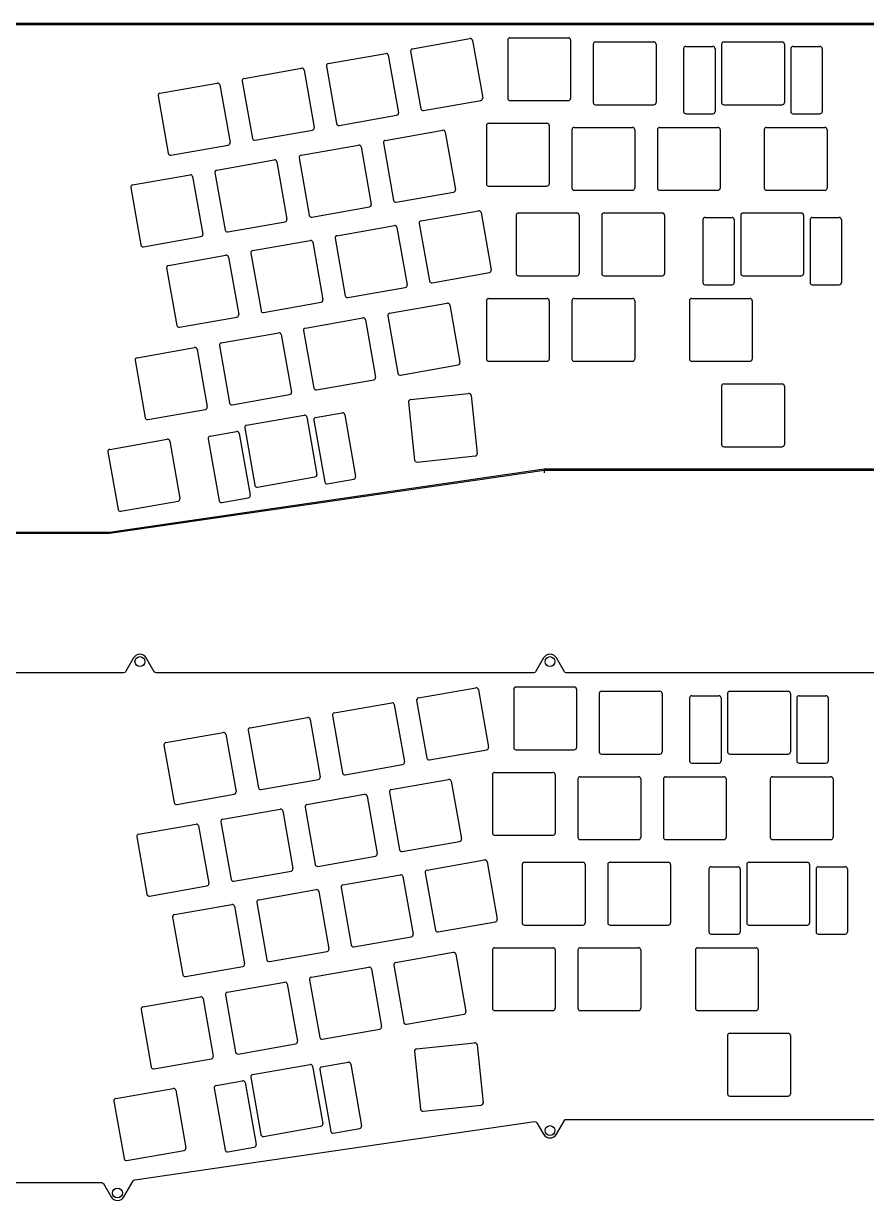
# Model space of a CAD drawing. Header units: millimetres. Extents: x 46 to 4458, y 59 to 1499.
# Drawn here: x 239.1 to 426.9, y 59.4 to 321.6 of the extents above; entities that cross this region are included whole.
import ezdxf

# ---------------------------------------------------------------- set-up
doc = ezdxf.new("R2010")
doc.units = ezdxf.units.MM
doc.layers.add('BLACK', color=7, linetype='Continuous')

msp = doc.modelspace()

# ---------------------------------------------------------------- linework, layer by layer
for p, q in [((49.19786, 321.44827), (506.39786, 321.44827)), ((325.77199, 316.03421), (338.57449, 318.29164)), ((339.15372, 317.88606), (341.41114, 305.08356)), ((346.99786, 317.989), (346.99786, 304.989)), ((347.49786, 318.489), (360.49786, 318.489)), ((360.99786, 317.989), (360.99786, 304.989)), ((366.54786, 317.5365), (379.54786, 317.5365)), ((395.12286, 317.5365), (408.12286, 317.5365)), ((307.0114, 312.72621), (319.8139, 314.98364)), ((325.36641, 315.45498), (327.62383, 302.65248)), ((366.04786, 317.0365), (366.04786, 304.0365)), ((380.04786, 317.0365), (380.04786, 304.0365)), ((386.18486, 316.0365), (386.18486, 302.0365)), ((386.68486, 316.5365), (392.68486, 316.5365)), ((393.18486, 316.0365), (393.18486, 302.0365)), ((394.62286, 317.0365), (394.62286, 304.0365)), ((408.62286, 317.0365), (408.62286, 304.0365)), ((410.06086, 316.0365), (410.06086, 302.0365)), ((410.56086, 316.5365), (416.56086, 316.5365)), ((417.06086, 316.0365), (417.06086, 302.0365)), ((306.60582, 312.14699), (308.86325, 299.34449)), ((320.39313, 314.57806), (322.65056, 301.77556)), ((288.25081, 309.41822), (301.05331, 311.67564)), ((301.63254, 311.27006), (303.88997, 298.46756)), ((269.49022, 306.11022), (282.29273, 308.36764)), ((282.87195, 307.96207), (285.12938, 295.15956)), ((287.84523, 308.83899), (290.10266, 296.03649)), ((269.08465, 305.53099), (271.34207, 292.72849)), ((328.20306, 302.2469), (341.00556, 304.50433)), ((347.49786, 304.489), (360.49786, 304.489)), ((366.54786, 303.5365), (379.54786, 303.5365)), ((395.12286, 303.5365), (408.12286, 303.5365)), ((309.44247, 298.93891), (322.24498, 301.19633)), ((342.73536, 299.439), (355.73536, 299.439)), ((386.68486, 301.5365), (392.68486, 301.5365)), ((410.56086, 301.5365), (416.56086, 301.5365)), ((290.68189, 295.63091), (303.48439, 297.88833)), ((319.69969, 295.61963), (332.50219, 297.87705)), ((333.08142, 297.47147), (335.33885, 284.66897)), ((342.23536, 298.939), (342.23536, 285.939)), ((356.23536, 298.939), (356.23536, 285.939)), ((361.28536, 297.9865), (361.28536, 284.9865)), ((361.78536, 298.4865), (374.78536, 298.4865)), ((375.28536, 297.9865), (375.28536, 284.9865)), ((380.33536, 297.9865), (380.33536, 284.9865)), ((380.83536, 298.4865), (393.83536, 298.4865)), ((394.33536, 297.9865), (394.33536, 284.9865)), ((404.14786, 297.9865), (404.14786, 284.9865)), ((404.64786, 298.4865), (417.64786, 298.4865)), ((418.14786, 297.9865), (418.14786, 284.9865)), ((271.9213, 292.32291), (284.7238, 294.58034)), ((300.9391, 292.31163), (313.74161, 294.56905)), ((314.32083, 294.16347), (316.57826, 281.36097)), ((319.29411, 295.0404), (321.55154, 282.2379)), ((282.17852, 289.00363), (294.98102, 291.26106)), ((300.53352, 291.7324), (302.79095, 278.9299)), ((295.56025, 290.85548), (297.81767, 278.05298)), ((263.41793, 285.69563), (276.22043, 287.95306)), ((276.79966, 287.54748), (279.05708, 274.74498)), ((281.77294, 288.4244), (284.03036, 275.6219)), ((263.01235, 285.1164), (265.26978, 272.3139)), ((322.13077, 281.83232), (334.93327, 284.08974)), ((342.73536, 285.439), (355.73536, 285.439)), ((361.78536, 284.4865), (374.78536, 284.4865)), ((380.83536, 284.4865), (393.83536, 284.4865)), ((404.64786, 284.4865), (417.64786, 284.4865)), ((303.37018, 278.52432), (316.17268, 280.78175)), ((327.69784, 277.68604), (340.50034, 279.94346)), ((341.07957, 279.53788), (343.33699, 266.73538)), ((348.90286, 278.9365), (348.90286, 265.9365)), ((349.40286, 279.4365), (362.40286, 279.4365)), ((362.90286, 278.9365), (362.90286, 265.9365)), ((367.95286, 278.9365), (367.95286, 265.9365)), ((368.45286, 279.4365), (381.45286, 279.4365)), ((381.95286, 278.9365), (381.95286, 265.9365)), ((390.97111, 278.4365), (396.97111, 278.4365)), ((398.90911, 278.9365), (398.90911, 265.9365)), ((399.40911, 279.4365), (412.40911, 279.4365)), ((412.90911, 278.9365), (412.90911, 265.9365)), ((414.84711, 278.4365), (420.84711, 278.4365)), ((284.60959, 275.21632), (297.41209, 277.47375)), ((308.93725, 274.37804), (321.73975, 276.63547)), ((322.31898, 276.22989), (324.5764, 263.42739)), ((327.29226, 277.10681), (329.54968, 264.30431)), ((390.47111, 277.9365), (390.47111, 263.9365)), ((397.47111, 277.9365), (397.47111, 263.9365)), ((414.34711, 277.9365), (414.34711, 263.9365)), ((421.34711, 277.9365), (421.34711, 263.9365)), ((265.849, 271.90832), (278.6515, 274.16575)), ((290.17666, 271.07004), (302.97916, 273.32747)), ((303.55839, 272.92189), (305.81582, 260.11939)), ((308.53167, 273.79881), (310.7891, 260.99631)), ((289.77108, 270.49081), (292.02851, 257.68831)), ((271.41607, 267.76204), (284.21857, 270.01947)), ((284.7978, 269.61389), (287.05523, 256.81139)), ((271.01049, 267.18282), (273.26792, 254.38032)), ((330.12891, 263.89873), (342.93141, 266.15615)), ((349.40286, 265.4365), (362.40286, 265.4365)), ((368.45286, 265.4365), (381.45286, 265.4365)), ((399.40911, 265.4365), (412.40911, 265.4365)), ((311.36832, 260.59073), (324.17082, 262.84816)), ((390.97111, 263.4365), (396.97111, 263.4365)), ((414.84711, 263.4365), (420.84711, 263.4365)), ((342.23536, 259.8865), (342.23536, 246.8865)), ((342.73536, 260.3865), (355.73536, 260.3865)), ((356.23536, 259.8865), (356.23536, 246.8865)), ((361.28536, 259.8865), (361.28536, 246.8865)), ((361.78536, 260.3865), (374.78536, 260.3865)), ((375.28536, 259.8865), (375.28536, 246.8865)), ((387.47911, 259.8865), (387.47911, 246.8865)), ((387.97911, 260.3865), (400.97911, 260.3865)), ((401.47911, 259.8865), (401.47911, 246.8865)), ((292.60774, 257.28273), (305.41024, 259.54016)), ((320.68751, 257.10605), (333.49001, 259.36348)), ((334.06924, 258.9579), (336.32667, 246.1554)), ((273.84715, 253.97474), (286.64965, 256.23216)), ((301.92692, 253.79805), (314.72942, 256.05548)), ((315.30865, 255.6499), (317.56608, 242.8474)), ((320.28193, 256.52682), (322.53936, 243.72432)), ((283.16634, 250.49006), (295.96884, 252.74748)), ((296.54806, 252.3419), (298.80549, 239.5394)), ((301.52134, 253.21883), (303.77877, 240.41632)), ((264.40575, 247.18206), (277.20825, 249.43948)), ((282.76076, 249.91083), (285.01818, 237.10833)), ((264.00017, 246.60283), (266.25759, 233.80033)), ((277.78748, 249.0339), (280.0449, 236.2314)), ((323.11859, 243.31874), (335.92109, 245.57617)), ((342.73536, 246.3865), (355.73536, 246.3865)), ((361.78536, 246.3865), (374.78536, 246.3865)), ((387.97911, 246.3865), (400.97911, 246.3865)), ((304.358, 240.01074), (317.1605, 242.26817)), ((395.12286, 241.3365), (408.12286, 241.3365)), ((285.59741, 236.70275), (298.39991, 238.96017)), ((325.34611, 237.86127), (338.27489, 239.22014)), ((338.82442, 238.77514), (340.18329, 225.84635)), ((394.62286, 240.8365), (394.62286, 227.8365)), ((408.62286, 240.8365), (408.62286, 227.8365)), ((324.90111, 237.31174), (326.25998, 224.38296)), ((266.83682, 233.39475), (279.63932, 235.65218)), ((288.81941, 232.14297), (301.62191, 234.40039)), ((302.20114, 233.99481), (304.45856, 221.19231)), ((304.19652, 233.83894), (310.10536, 234.88083)), ((310.68459, 234.47525), (313.11567, 220.68794)), ((288.41383, 231.56374), (290.67125, 218.76124)), ((303.79094, 233.25971), (306.22201, 219.4724)), ((258.33345, 226.76747), (271.13595, 229.0249)), ((271.71518, 228.61932), (273.97261, 215.81682)), ((280.27767, 229.11369), (282.70874, 215.32638)), ((280.68325, 229.69292), (286.59209, 230.73481)), ((287.17132, 230.32923), (289.6024, 216.54192)), ((257.92787, 226.18824), (260.1853, 213.38574)), ((395.12286, 227.3365), (408.12286, 227.3365)), ((326.8095, 223.93796), (339.73829, 225.29683)), ((291.25048, 218.35566), (304.05298, 220.61308)), ((306.80124, 219.06682), (312.71009, 220.10871)), ((260.76453, 212.98016), (273.56703, 215.23759)), ((283.28797, 214.9208), (289.19682, 215.96269)), ((327.10463, 171.35975), (339.90713, 173.61718)), ((340.48636, 173.2116), (342.74378, 160.4091)), ((348.3305, 173.31454), (348.3305, 160.31454)), ((348.8305, 173.81454), (361.8305, 173.81454)), ((362.3305, 173.31454), (362.3305, 160.31454)), ((326.69905, 170.78053), (328.95647, 157.97803)), ((367.3805, 172.36204), (367.3805, 159.36204)), ((367.8805, 172.86204), (380.8805, 172.86204)), ((381.3805, 172.36204), (381.3805, 159.36204)), ((387.5175, 171.36204), (387.5175, 157.36204)), ((388.0175, 171.86204), (394.0175, 171.86204)), ((394.5175, 171.36204), (394.5175, 157.36204)), ((395.9555, 172.36204), (395.9555, 159.36204)), ((396.4555, 172.86204), (409.4555, 172.86204)), ((409.9555, 172.36204), (409.9555, 159.36204)), ((411.3935, 171.36204), (411.3935, 157.36204)), ((411.8935, 171.86204), (417.8935, 171.86204)), ((418.3935, 171.36204), (418.3935, 157.36204)), ((308.34404, 168.05176), (321.14654, 170.30918)), ((321.72577, 169.9036), (323.9832, 157.1011)), ((289.58345, 164.74376), (302.38595, 167.00119)), ((302.96518, 166.59561), (305.22261, 153.7931)), ((307.93846, 167.47253), (310.19589, 154.67003)), ((270.82286, 161.43576), (283.62537, 163.69319)), ((284.20459, 163.28761), (286.46202, 150.48511)), ((289.17787, 164.16453), (291.4353, 151.36203)), ((270.41729, 160.85653), (272.67471, 148.05403)), ((329.5357, 157.57245), (342.3382, 159.82987)), ((348.8305, 159.81454), (361.8305, 159.81454)), ((367.8805, 158.86204), (380.8805, 158.86204)), ((396.4555, 158.86204), (409.4555, 158.86204)), ((310.77511, 154.26445), (323.57762, 156.52187)), ((344.068, 154.76454), (357.068, 154.76454)), ((388.0175, 156.86204), (394.0175, 156.86204)), ((411.8935, 156.86204), (417.8935, 156.86204)), ((292.01453, 150.95645), (304.81703, 153.21388)), ((321.03233, 150.94517), (333.83483, 153.20259)), ((334.41406, 152.79701), (336.67149, 139.99451)), ((343.568, 154.26454), (343.568, 141.26454)), ((357.568, 154.26454), (357.568, 141.26454)), ((362.618, 153.31204), (362.618, 140.31204)), ((363.118, 153.81204), (376.118, 153.81204)), ((376.618, 153.31204), (376.618, 140.31204)), ((381.668, 153.31204), (381.668, 140.31204)), ((382.168, 153.81204), (395.168, 153.81204)), ((395.668, 153.31204), (395.668, 140.31204)), ((405.4805, 153.31204), (405.4805, 140.31204)), ((405.9805, 153.81204), (418.9805, 153.81204)), ((419.4805, 153.31204), (419.4805, 140.31204)), ((273.25394, 147.64845), (286.05644, 149.90588)), ((302.27174, 147.63717), (315.07425, 149.8946)), ((315.65347, 149.48902), (317.9109, 136.68652)), ((320.62675, 150.36594), (322.88418, 137.56344)), ((301.86616, 147.05794), (304.12359, 134.25544)), ((283.51116, 144.32917), (296.31366, 146.5866)), ((296.89289, 146.18102), (299.15031, 133.37852)), ((264.75057, 141.02117), (277.55307, 143.2786)), ((278.1323, 142.87302), (280.38972, 130.07052)), ((283.10558, 143.74994), (285.363, 130.94744)), ((264.34499, 140.44195), (266.60242, 127.63945)), ((323.46341, 137.15786), (336.26591, 139.41529)), ((344.068, 140.76454), (357.068, 140.76454)), ((363.118, 139.81204), (376.118, 139.81204)), ((382.168, 139.81204), (395.168, 139.81204)), ((405.9805, 139.81204), (418.9805, 139.81204)), ((304.70282, 133.84986), (317.50532, 136.10729)), ((329.03048, 133.01158), (341.83298, 135.26901)), ((342.41221, 134.86343), (344.66963, 122.06093)), ((350.2355, 134.26204), (350.2355, 121.26204)), ((350.7355, 134.76204), (363.7355, 134.76204)), ((364.2355, 134.26204), (364.2355, 121.26204)), ((369.2855, 134.26204), (369.2855, 121.26204)), ((369.7855, 134.76204), (382.7855, 134.76204)), ((383.2855, 134.26204), (383.2855, 121.26204)), ((392.30375, 133.76204), (398.30375, 133.76204)), ((400.24175, 134.26204), (400.24175, 121.26204)), ((400.74175, 134.76204), (413.74175, 134.76204)), ((414.24175, 134.26204), (414.24175, 121.26204)), ((416.17975, 133.76204), (422.17975, 133.76204)), ((285.94223, 130.54186), (298.74473, 132.79929)), ((310.26989, 129.70358), (323.07239, 131.96101)), ((323.65162, 131.55543), (325.90904, 118.75293)), ((328.6249, 132.43235), (330.88232, 119.62985)), ((391.80375, 133.26204), (391.80375, 119.26204)), ((398.80375, 133.26204), (398.80375, 119.26204)), ((415.67975, 133.26204), (415.67975, 119.26204)), ((422.67975, 133.26204), (422.67975, 119.26204)), ((267.18164, 127.23387), (279.98414, 129.49129)), ((291.5093, 126.39558), (304.3118, 128.65301)), ((309.86431, 129.12435), (312.12174, 116.32185)), ((304.89103, 128.24743), (307.14846, 115.44493)), ((272.74871, 123.08759), (285.55121, 125.34501)), ((286.13044, 124.93943), (288.38787, 112.13693)), ((291.10372, 125.81636), (293.36115, 113.01386)), ((272.34313, 122.50836), (274.60056, 109.70586)), ((331.46155, 119.22427), (344.26405, 121.4817)), ((350.7355, 120.76204), (363.7355, 120.76204)), ((369.7855, 120.76204), (382.7855, 120.76204)), ((400.74175, 120.76204), (413.74175, 120.76204)), ((312.70096, 115.91627), (325.50346, 118.1737)), ((392.30375, 118.76204), (398.30375, 118.76204)), ((416.17975, 118.76204), (422.17975, 118.76204)), ((344.068, 115.71204), (357.068, 115.71204)), ((363.118, 115.71204), (376.118, 115.71204)), ((389.31175, 115.71204), (402.31175, 115.71204)), ((293.94038, 112.60828), (306.74288, 114.8657)), ((322.02015, 112.43159), (334.82265, 114.68902)), ((335.40188, 114.28344), (337.65931, 101.48094)), ((343.568, 115.21204), (343.568, 102.21204)), ((357.568, 115.21204), (357.568, 102.21204)), ((362.618, 115.21204), (362.618, 102.21204)), ((376.618, 115.21204), (376.618, 102.21204)), ((388.81175, 115.21204), (388.81175, 102.21204)), ((402.81175, 115.21204), (402.81175, 102.21204)), ((275.17979, 109.30028), (287.98229, 111.5577)), ((303.25956, 109.1236), (316.06206, 111.38102)), ((316.64129, 110.97544), (318.89872, 98.17294)), ((321.61457, 111.85237), (323.872, 99.04986)), ((284.49898, 105.8156), (297.30148, 108.07302)), ((297.8807, 107.66744), (300.13813, 94.86494)), ((302.85398, 108.54437), (305.11141, 95.74187)), ((284.0934, 105.23637), (286.35082, 92.43387)), ((265.73839, 102.5076), (278.54089, 104.76503)), ((279.12012, 104.35945), (281.37754, 91.55695)), ((265.33281, 101.92837), (267.59023, 89.12587)), ((324.45123, 98.64428), (337.25373, 100.90171)), ((344.068, 101.71204), (357.068, 101.71204)), ((363.118, 101.71204), (376.118, 101.71204)), ((389.31175, 101.71204), (402.31175, 101.71204)), ((305.69064, 95.33629), (318.49314, 97.59371)), ((326.67875, 93.18681), (339.60753, 94.54568)), ((395.9555, 96.16204), (395.9555, 83.16204)), ((396.4555, 96.66204), (409.4555, 96.66204)), ((409.9555, 96.16204), (409.9555, 83.16204)), ((286.93005, 92.02829), (299.73255, 94.28572)), ((326.23375, 92.63728), (327.59262, 79.7085)), ((340.15706, 94.10068), (341.51593, 81.1719)), ((268.16946, 88.72029), (280.97196, 90.97772)), ((290.15205, 87.46851), (302.95455, 89.72594)), ((303.53378, 89.32036), (305.7912, 76.51786)), ((305.52916, 89.16448), (311.438, 90.20637)), ((312.01723, 89.80079), (314.44831, 76.01348)), ((289.74647, 86.88928), (292.00389, 74.08678)), ((305.12358, 88.58525), (307.55465, 74.79795)), ((259.66609, 82.09301), (272.46859, 84.35044)), ((273.04782, 83.94486), (275.30525, 71.14236)), ((281.61031, 84.43923), (284.04138, 70.65192)), ((282.01589, 85.01846), (287.92473, 86.06035)), ((288.50396, 85.65477), (290.93504, 71.86746)), ((259.26051, 81.51379), (261.51794, 68.71128)), ((396.4555, 82.66204), (409.4555, 82.66204)), ((328.14214, 79.2635), (341.07093, 80.62237)), ((292.58312, 73.6812), (305.38562, 75.93863)), ((308.13388, 74.39237), (314.04273, 75.43426)), ((284.62061, 70.24634), (290.52946, 71.28823)), ((262.09717, 68.3057), (274.89967, 70.56313))]:
    msp.add_line(p, q)
at = {"linetype": 'Continuous'}
for p, q in [((355.07854, 222.34418), (355.07854, 221.52139)), ((258.28405, 208.27061), (258.28405, 208.07061))]:
    msp.add_line(p, q, dxfattribs=at)
msp.add_lwpolyline([(145.54381, 222.94367), (226.15207, 208.07061), (258.28405, 208.07061), (355.07854, 222.14557), (506.74405, 222.14557), (506.74405, 321.64827), (48.99595, 321.64827), (48.99595, 222.94367), (145.54381, 222.94367)], dxfattribs=at)
for points in [[(428.60663, 176.97381), (360.04849, 176.97381, -0.267949192), (359.61548, 177.22381), (357.84013, 180.29881, 0.577350269), (354.98224, 180.29881), (353.20689, 177.22381, -0.267949192), (352.77388, 176.97381), (268.68816, 176.97381, -0.267949192), (268.25515, 177.22381), (266.47979, 180.29883, 0.577338453), (263.62187, 180.29881), (261.84653, 177.22381, -0.267949907), (261.41352, 176.97381), (230.26697, 176.97381, -0.267949192)], [(230.17992, 63.39616), (256.50055, 63.39616, -0.267949192), (256.93357, 63.14616), (258.62187, 60.22193, 0.577350269), (261.47976, 60.22193), (263.5299, 63.77289, -0.229611868), (263.89097, 64.01768), (352.98644, 76.97312, -0.307035754), (353.4914, 76.72832), (354.98224, 74.14611, 0.577350269), (357.84013, 74.14611), (359.61548, 77.22111, -0.267949192), (360.04849, 77.47111), (428.60663, 77.47111, -0.267949192)]]:
    msp.add_lwpolyline(points, format="xyb", dxfattribs=at)
for centre in [(265.05081, 179.47381), (356.41118, 179.47381), (356.41118, 74.97111), (260.05081, 61.04693)]:
    msp.add_circle(centre, 1.1, dxfattribs=at)
for centre, start, end in [((338.66131, 317.79923), 10, 100), ((347.49786, 317.989), 90, 180), ((360.49786, 317.989), 0, 90), ((366.54786, 317.0365), 90, 180), ((379.54786, 317.0365), 0, 90), ((395.12286, 317.0365), 90, 180), ((408.12286, 317.0365), 0, 90), ((319.90073, 314.49124), 10, 100), ((325.85881, 315.54181), 100, 190), ((386.68486, 316.0365), 90, 180), ((392.68486, 316.0365), 0, 90), ((410.56086, 316.0365), 90, 180), ((416.56086, 316.0365), 0, 90), ((307.09822, 312.23381), 100, 190), ((301.14014, 311.18324), 10, 100), ((282.37955, 307.87524), 10, 100), ((288.33764, 308.92581), 100, 190), ((269.57705, 305.61781), 100, 190), ((340.91874, 304.99673), 280, 10), ((347.49786, 304.989), 180, 270), ((360.49786, 304.989), 270, 0), ((322.15815, 301.68874), 280, 10), ((328.11624, 302.73931), 190, 280), ((366.54786, 304.0365), 180, 270), ((379.54786, 304.0365), 270, 0), ((386.68486, 302.0365), 180, 270), ((392.68486, 302.0365), 270, 0), ((395.12286, 304.0365), 180, 270), ((408.12286, 304.0365), 270, 0), ((410.56086, 302.0365), 180, 270), ((416.56086, 302.0365), 270, 0), ((309.35565, 299.43131), 190, 280), ((342.73536, 298.939), 90, 180), ((355.73536, 298.939), 0, 90), ((303.39756, 298.38074), 280, 10), ((332.58902, 297.38465), 10, 100), ((361.78536, 297.9865), 90, 180), ((374.78536, 297.9865), 0, 90), ((380.83536, 297.9865), 90, 180), ((393.83536, 297.9865), 0, 90), ((404.64786, 297.9865), 90, 180), ((417.64786, 297.9865), 0, 90), ((284.63698, 295.07274), 280, 10), ((290.59506, 296.12331), 190, 280), ((313.82843, 294.07665), 10, 100), ((319.78652, 295.12722), 100, 190), ((271.83448, 292.81531), 190, 280), ((295.06784, 290.76865), 10, 100), ((301.02593, 291.81922), 100, 190), ((282.26534, 288.51123), 100, 190), ((276.30725, 287.46065), 10, 100), ((342.73536, 285.939), 180, 270), ((355.73536, 285.939), 270, 0), ((263.50475, 285.20323), 100, 190), ((334.84644, 284.58215), 280, 10), ((361.78536, 284.9865), 180, 270), ((374.78536, 284.9865), 270, 0), ((380.83536, 284.9865), 180, 270), ((393.83536, 284.9865), 270, 0), ((404.64786, 284.9865), 180, 270), ((417.64786, 284.9865), 270, 0), ((316.08586, 281.27415), 280, 10), ((322.04394, 282.32472), 190, 280), ((297.32527, 277.96615), 280, 10), ((303.28335, 279.01672), 190, 280), ((340.58716, 279.45106), 10, 100), ((349.40286, 278.9365), 90, 180), ((362.40286, 278.9365), 0, 90), ((368.45286, 278.9365), 90, 180), ((381.45286, 278.9365), 0, 90), ((390.97111, 277.9365), 90, 180), ((396.97111, 277.9365), 0, 90), ((399.40911, 278.9365), 90, 180), ((412.40911, 278.9365), 0, 90), ((414.84711, 277.9365), 90, 180), ((420.84711, 277.9365), 0, 90), ((284.52277, 275.70873), 190, 280), ((321.82657, 276.14306), 10, 100), ((327.78466, 277.19363), 100, 190), ((278.56468, 274.65815), 280, 10), ((303.06599, 272.83506), 10, 100), ((309.02407, 273.88564), 100, 190), ((265.76218, 272.40073), 190, 280), ((290.26349, 270.57764), 100, 190), ((271.5029, 267.26964), 100, 190), ((284.3054, 269.52707), 10, 100), ((342.84459, 266.64856), 280, 10), ((349.40286, 265.9365), 180, 270), ((362.40286, 265.9365), 270, 0), ((368.45286, 265.9365), 180, 270), ((381.45286, 265.9365), 270, 0), ((399.40911, 265.9365), 180, 270), ((412.40911, 265.9365), 270, 0), ((324.084, 263.34056), 280, 10), ((330.04209, 264.39113), 190, 280), ((390.97111, 263.9365), 180, 270), ((396.97111, 263.9365), 270, 0), ((414.84711, 263.9365), 180, 270), ((420.84711, 263.9365), 270, 0), ((305.32341, 260.03256), 280, 10), ((311.2815, 261.08313), 190, 280), ((342.73536, 259.8865), 90, 180), ((355.73536, 259.8865), 0, 90), ((361.78536, 259.8865), 90, 180), ((374.78536, 259.8865), 0, 90), ((387.97911, 259.8865), 90, 180), ((400.97911, 259.8865), 0, 90), ((292.52091, 257.77514), 190, 280), ((320.77434, 256.61365), 100, 190), ((333.57684, 258.87107), 10, 100), ((286.56282, 256.72457), 280, 10), ((314.81625, 255.56308), 10, 100), ((273.76032, 254.46714), 190, 280), ((296.05566, 252.25508), 10, 100), ((302.01375, 253.30565), 100, 190), ((277.29507, 248.94708), 10, 100), ((283.25316, 249.99765), 100, 190), ((264.49257, 246.68965), 100, 190), ((342.73536, 246.8865), 180, 270), ((355.73536, 246.8865), 270, 0), ((361.78536, 246.8865), 180, 270), ((374.78536, 246.8865), 270, 0), ((387.97911, 246.8865), 180, 270), ((400.97911, 246.8865), 270, 0), ((335.83426, 246.06857), 280, 10), ((317.07367, 242.76057), 280, 10), ((323.03176, 243.81115), 190, 280), ((395.12286, 240.8365), 90, 180), ((408.12286, 240.8365), 0, 90), ((298.31309, 239.45258), 280, 10), ((304.27117, 240.50315), 190, 280), ((338.32715, 238.72287), 6, 96), ((279.5525, 236.14458), 280, 10), ((285.51059, 237.19515), 190, 280), ((325.39837, 237.364), 96, 186), ((266.75, 233.88715), 190, 280), ((301.70873, 233.90799), 10, 100), ((304.28334, 233.34654), 100, 190), ((310.19219, 234.38843), 10, 100), ((288.90623, 231.65056), 100, 190), ((271.22278, 228.53249), 10, 100), ((280.77007, 229.20051), 100, 190), ((286.67892, 230.2424), 10, 100), ((258.42028, 226.27507), 100, 190), ((339.68602, 225.79409), 276, 6), ((395.12286, 227.8365), 180, 270), ((408.12286, 227.8365), 270, 0), ((326.75724, 224.43522), 186, 276), ((303.96616, 221.10549), 280, 10), ((312.62326, 220.60112), 280, 10), ((291.16366, 218.84806), 190, 280), ((306.71442, 219.55923), 190, 280), ((273.4802, 215.72999), 280, 10), ((283.20115, 215.4132), 190, 280), ((289.10999, 216.45509), 280, 10), ((260.6777, 213.47257), 190, 280), ((339.99395, 173.12478), 10, 100), ((348.8305, 173.31454), 90, 180), ((361.8305, 173.31454), 0, 90), ((327.19145, 170.86735), 100, 190), ((367.8805, 172.36204), 90, 180), ((380.8805, 172.36204), 0, 90), ((388.0175, 171.36204), 90, 180), ((394.0175, 171.36204), 0, 90), ((396.4555, 172.36204), 90, 180), ((409.4555, 172.36204), 0, 90), ((411.8935, 171.36204), 90, 180), ((417.8935, 171.36204), 0, 90), ((308.43086, 167.55935), 100, 190), ((321.23337, 169.81678), 10, 100), ((302.47278, 166.50878), 10, 100), ((283.71219, 163.20078), 10, 100), ((289.67028, 164.25135), 100, 190), ((270.90969, 160.94336), 100, 190), ((342.25138, 160.32228), 280, 10), ((348.8305, 160.31454), 180, 270), ((361.8305, 160.31454), 270, 0), ((329.44888, 158.06485), 190, 280), ((367.8805, 159.36204), 180, 270), ((380.8805, 159.36204), 270, 0), ((388.0175, 157.36204), 180, 270), ((394.0175, 157.36204), 270, 0), ((396.4555, 159.36204), 180, 270), ((409.4555, 159.36204), 270, 0), ((411.8935, 157.36204), 180, 270), ((417.8935, 157.36204), 270, 0), ((323.49079, 157.01428), 280, 10), ((344.068, 154.26454), 90, 180), ((357.068, 154.26454), 0, 90), ((304.7302, 153.70628), 280, 10), ((310.68829, 154.75685), 190, 280), ((333.92166, 152.71019), 10, 100), ((363.118, 153.31204), 90, 180), ((376.118, 153.31204), 0, 90), ((382.168, 153.31204), 90, 180), ((395.168, 153.31204), 0, 90), ((405.9805, 153.31204), 90, 180), ((418.9805, 153.31204), 0, 90), ((285.96962, 150.39828), 280, 10), ((291.9277, 151.44885), 190, 280), ((315.16107, 149.40219), 10, 100), ((321.11916, 150.45276), 100, 190), ((273.16712, 148.14086), 190, 280), ((302.35857, 147.14477), 100, 190), ((283.59798, 143.83677), 100, 190), ((296.40048, 146.09419), 10, 100), ((277.63989, 142.7862), 10, 100), ((264.83739, 140.52877), 100, 190), ((336.17908, 139.90769), 280, 10), ((344.068, 141.26454), 180, 270), ((357.068, 141.26454), 270, 0), ((363.118, 140.31204), 180, 270), ((376.118, 140.31204), 270, 0), ((382.168, 140.31204), 180, 270), ((395.168, 140.31204), 270, 0), ((405.9805, 140.31204), 180, 270), ((418.9805, 140.31204), 270, 0), ((317.4185, 136.59969), 280, 10), ((323.37658, 137.65026), 190, 280), ((304.61599, 134.34227), 190, 280), ((341.9198, 134.7766), 10, 100), ((350.7355, 134.26204), 90, 180), ((363.7355, 134.26204), 0, 90), ((369.7855, 134.26204), 90, 180), ((382.7855, 134.26204), 0, 90), ((392.30375, 133.26204), 90, 180), ((398.30375, 133.26204), 0, 90), ((400.74175, 134.26204), 90, 180), ((413.74175, 134.26204), 0, 90), ((416.17975, 133.26204), 90, 180), ((422.17975, 133.26204), 0, 90), ((298.65791, 133.29169), 280, 10), ((323.15921, 131.4686), 10, 100), ((329.1173, 132.51918), 100, 190), ((279.89732, 129.9837), 280, 10), ((285.85541, 131.03427), 190, 280), ((304.39863, 128.16061), 10, 100), ((310.35671, 129.21118), 100, 190), ((267.09482, 127.72627), 190, 280), ((291.59613, 125.90318), 100, 190), ((285.63804, 124.85261), 10, 100), ((272.83554, 122.59518), 100, 190), ((344.17723, 121.9741), 280, 10), ((350.7355, 121.26204), 180, 270), ((363.7355, 121.26204), 270, 0), ((369.7855, 121.26204), 180, 270), ((382.7855, 121.26204), 270, 0), ((400.74175, 121.26204), 180, 270), ((413.74175, 121.26204), 270, 0), ((325.41664, 118.6661), 280, 10), ((331.37473, 119.71667), 190, 280), ((392.30375, 119.26204), 180, 270), ((398.30375, 119.26204), 270, 0), ((416.17975, 119.26204), 180, 270), ((422.17975, 119.26204), 270, 0), ((306.65605, 115.35811), 280, 10), ((312.61414, 116.40868), 190, 280), ((344.068, 115.21204), 90, 180), ((357.068, 115.21204), 0, 90), ((363.118, 115.21204), 90, 180), ((376.118, 115.21204), 0, 90), ((389.31175, 115.21204), 90, 180), ((402.31175, 115.21204), 0, 90), ((293.85355, 113.10068), 190, 280), ((334.90948, 114.19662), 10, 100), ((287.89546, 112.05011), 280, 10), ((316.14889, 110.88862), 10, 100), ((322.10698, 111.93919), 100, 190), ((275.09296, 109.79268), 190, 280), ((297.3883, 107.58062), 10, 100), ((303.34639, 108.63119), 100, 190), ((284.5858, 105.32319), 100, 190), ((265.82521, 102.0152), 100, 190), ((278.62771, 104.27262), 10, 100), ((337.1669, 101.39411), 280, 10), ((344.068, 102.21204), 180, 270), ((357.068, 102.21204), 270, 0), ((363.118, 102.21204), 180, 270), ((376.118, 102.21204), 270, 0), ((389.31175, 102.21204), 180, 270), ((402.31175, 102.21204), 270, 0), ((318.40631, 98.08612), 280, 10), ((324.3644, 99.13669), 190, 280), ((299.64573, 94.77812), 280, 10), ((305.60381, 95.82869), 190, 280), ((339.65979, 94.04842), 6, 96), ((396.4555, 96.16204), 90, 180), ((409.4555, 96.16204), 0, 90), ((286.84323, 92.52069), 190, 280), ((326.73101, 92.68955), 96, 186), ((280.88514, 91.47012), 280, 10), ((303.04137, 89.23353), 10, 100), ((311.52483, 89.71397), 10, 100), ((268.08264, 89.2127), 190, 280), ((290.23887, 86.97611), 100, 190), ((305.61598, 88.67208), 100, 190), ((272.55542, 83.85804), 10, 100), ((282.10271, 84.52605), 100, 190), ((288.01156, 85.56794), 10, 100), ((259.75292, 81.60061), 100, 190), ((396.4555, 83.16204), 180, 270), ((409.4555, 83.16204), 270, 0), ((328.08988, 79.76076), 186, 276), ((341.01866, 81.11963), 276, 6), ((305.2988, 76.43103), 280, 10), ((292.4963, 74.1736), 190, 280), ((308.04706, 74.88477), 190, 280), ((313.9559, 75.92666), 280, 10), ((274.81284, 71.05553), 280, 10), ((290.44263, 71.78064), 280, 10), ((262.01034, 68.79811), 190, 280), ((284.53379, 70.73875), 190, 280)]:
    msp.add_arc(centre, 0.5, start, end)
at = {"layer": 'BLACK', "linetype": 'Continuous'}
for p, q in [((355.07613, 222.34466), (258.28892, 208.27036)), ((258.29015, 208.31914), (355.07736, 222.39344)), ((355.08096, 222.3437), (355.07613, 222.34466)), ((355.07736, 222.39344), (355.0871, 222.39294)), ((506.53052, 222.34561), (355.08096, 222.3437)), ((355.0871, 222.39294), (355.08862, 222.3918)), ((355.08862, 222.3918), (506.49786, 222.3937)), ((258.27766, 208.272), (226.15207, 208.27168)), ((226.16035, 208.31977), (258.28533, 208.3201)), ((258.27918, 208.27087), (258.27766, 208.272)), ((258.28892, 208.27036), (258.27918, 208.27087)), ((258.28533, 208.3201), (258.29015, 208.31914))]:
    msp.add_line(p, q, dxfattribs=at)

doc.saveas('drawing.dxf')
